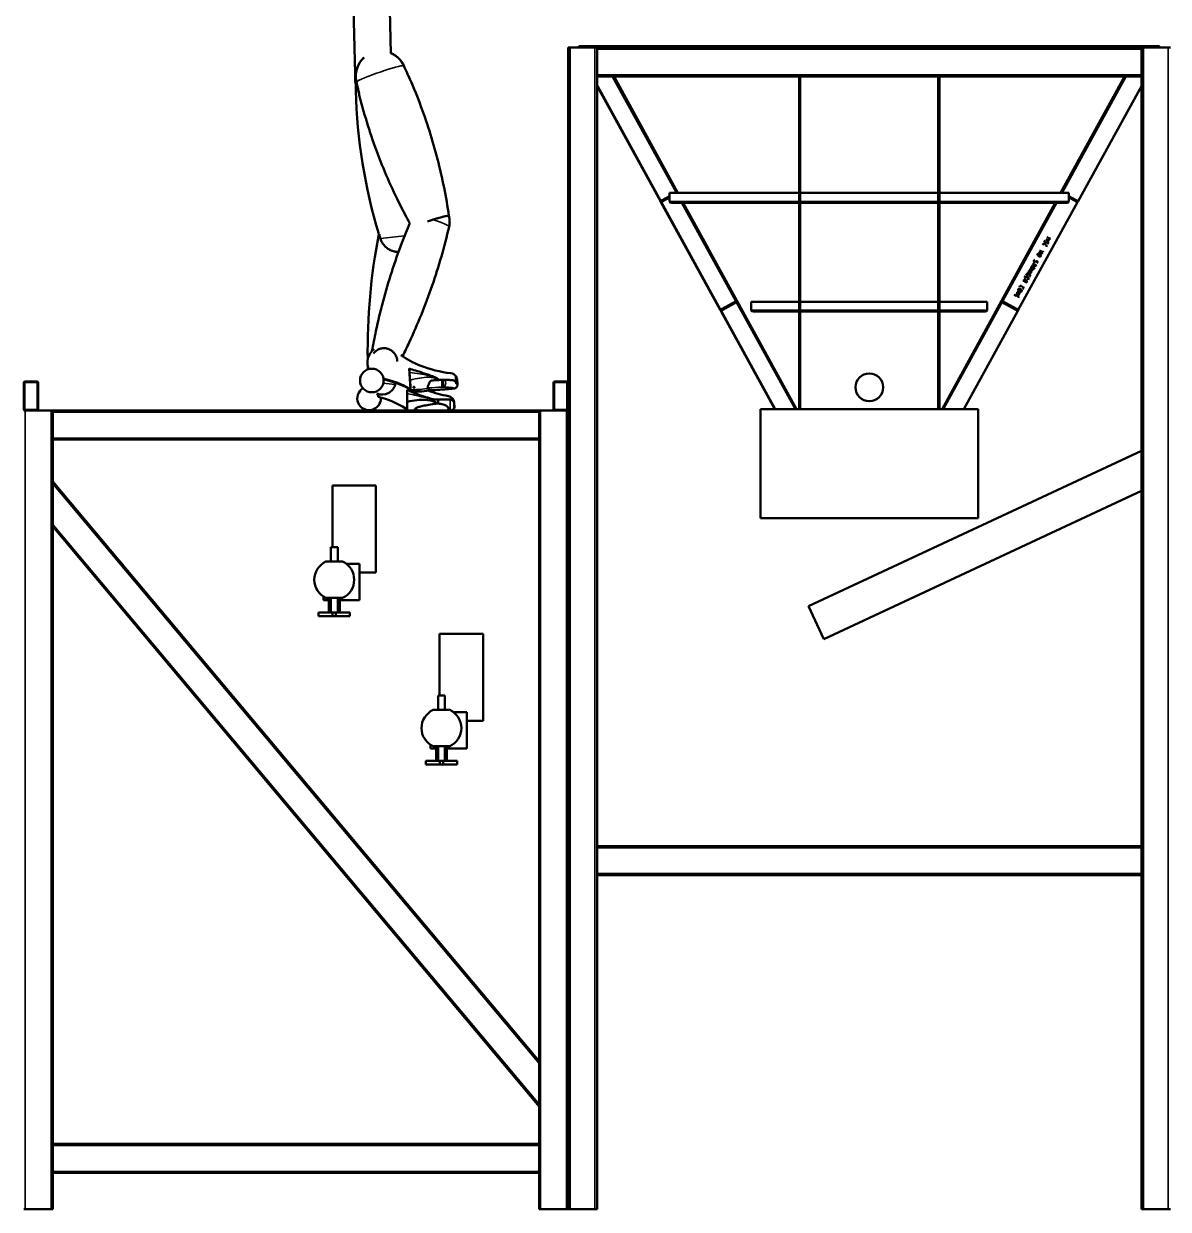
# Model space of a CAD drawing. Header units: millimetres. Extents: x 200 to 14650, y 200 to 10300.
# Drawn here: x 6130 to 9284, y 4145 to 7411 of the extents above; entities that cross this region are included whole.
import ezdxf

# ---------------------------------------------------------------- set-up
doc = ezdxf.new("R2010")
doc.units = ezdxf.units.MM
doc.header["$LTSCALE"] = 50
doc.layers.add('Visible (ISO)', color=7, linetype='Continuous', lineweight=50)
doc.layers.add('Visible Narrow (ISO)', color=7, linetype='Continuous', lineweight=35)

msp = doc.modelspace()

# ---------------------------------------------------------------- linework, layer by layer
at = {"layer": 'Visible (ISO)'}
for p, q in [((7043.3, 7273.6), (7031.8, 7767.5)), ((7131.8, 7769.8), (7142, 7329.3)), ((7707.2, 7349.5), (7660.1, 7349.5)), ((7660.1, 7349.5), (7660.1, 7346.5)), ((7707.2, 7346.5), (7707.2, 7349.5)), ((7707.6, 7346.5), (7707.6, 7349.5)), ((7707.6, 7349.5), (9212.6, 7349.5)), ((9212.6, 7346.5), (9212.6, 7349.5)), ((9213.1, 7349.5), (9213.1, 7346.5)), ((9260.1, 7349.5), (9213.1, 7349.5)), ((9260.1, 7346.5), (9260.1, 7349.5)), ((7630.1, 6421.5), (7630.1, 7345.5)), ((7630.1, 7345.5), (7636.1, 7345.5)), ((7704.1, 7345.5), (7636.1, 7345.5)), ((7660.1, 7346.5), (7707.2, 7346.5)), ((7704.1, 7345.5), (7710.1, 7345.5)), ((7707.6, 7346.5), (9212.6, 7346.5)), ((7707.6, 7346.4), (7707.6, 7345.5)), ((9210.1, 7345.5), (7710.1, 7345.5)), ((7710.1, 7341), (7710.1, 7345.5)), ((7710.1, 7341), (7710.1, 7270)), ((7712.3, 7345.5), (7711.8, 7346.5)), ((7715.6, 7345.5), (7715.6, 7346.5)), ((9204.6, 7345.5), (9204.6, 7346.5)), ((9208.5, 7346.5), (9207.9, 7345.5)), ((9210.1, 7345.5), (9216.1, 7345.5)), ((9210.1, 7341), (9210.1, 7345.5)), ((9210.1, 7341), (9210.1, 7270)), ((9212.6, 7346.4), (9212.6, 7345.5)), ((9213.1, 7346.5), (9260.1, 7346.5)), ((9284.1, 7345.5), (9216.1, 7345.5)), ((9284.1, 7345.5), (9290.1, 7345.5)), ((7043.3, 7273.6), (7044.9, 7273.7)), ((7043.3, 7273.6), (7043.8, 7253.7)), ((7043.3, 7273.6), (7043.8, 7253.7)), ((7043.8, 7253.7), (7044, 7245.2)), ((7043.8, 7253.7), (7045.5, 7253.7)), ((7045.5, 7253.7), (7043.8, 7253.7)), ((7043.8, 7253.7), (7044, 7245.2)), ((7710.1, 7265.5), (7710.1, 7270)), ((7710.1, 5145.5), (7710.1, 7265.5)), ((9210.1, 7265.5), (7710.1, 7265.5)), ((7710.3, 7242.8), (7710.3, 7265.5)), ((7928.5, 6946.2), (7752.9, 7265.5)), ((7756.3, 7265.5), (7932.7, 6944.9)), ((7872.6, 7054), (7756.6, 7265.5)), ((7757.2, 7265.5), (7932.9, 6944.9)), ((8267.1, 7265.5), (8267.1, 7240.9)), ((8270.1, 7240.9), (8270.1, 7265.5)), ((8650.2, 7265.5), (8650.2, 7240.9)), ((8653.2, 7240.9), (8653.2, 7265.5)), ((8987.3, 6944.9), (9163.1, 7265.5)), ((8987.6, 6944.9), (9163.9, 7265.5)), ((9167.3, 7265.5), (8991.8, 6946.2)), ((9163.6, 7265.5), (9047.6, 7054)), ((9210.1, 7265.5), (9210.1, 7270)), ((9210.1, 5145.5), (9210.1, 7265.5)), ((7044, 7245.2), (7045.5, 7245.2)), ((7045.5, 7245.2), (7044, 7245.2)), ((7884.7, 6922.1), (7710.2, 7239.4)), ((7885.5, 6922.6), (7711.1, 7239.9)), ((8267.1, 7238), (8267.1, 7240.9)), ((8267.1, 7238), (8267.1, 6920.8)), ((8270.1, 7240.9), (8270.1, 7238)), ((8270.1, 6920.8), (8270.1, 7238)), ((8650.2, 7238), (8650.2, 7240.9)), ((8650.2, 7238), (8650.2, 6920.8)), ((8653.2, 7240.9), (8653.2, 7238)), ((8653.2, 6920.8), (8653.2, 7238)), ((9210, 7239.4), (9035.6, 6922.1)), ((7889.9, 6925), (7884.7, 6922.1)), ((7889.9, 6925), (7910.1, 6936.1)), ((7891.4, 6922.4), (7889.9, 6925)), ((7910.1, 6932.7), (7891.4, 6922.4)), ((7910.1, 6923.7), (7910.1, 6944.9)), ((7910.1, 6944.9), (7926, 6944.9)), ((7910.1, 6923.7), (7910.1, 6921)), ((7925, 6944.3), (7928.5, 6946.2)), ((7928.5, 6946.2), (7929.5, 6944.3)), ((7929.2, 6944.9), (8267, 6944.9)), ((8267, 6932.3), (8267, 6944.9)), ((8267.1, 6932.3), (8267, 6932.3)), ((8270.1, 6944.9), (8650.1, 6944.9)), ((8270.1, 6944.9), (8270.1, 6932.3)), ((8270.1, 6932.3), (8270.1, 6932.3)), ((8650.1, 6932.3), (8650.1, 6944.9)), ((8650.2, 6932.3), (8650.1, 6932.3)), ((8653.2, 6944.9), (8991, 6944.9)), ((8653.2, 6944.9), (8653.2, 6932.3)), ((8653.2, 6932.3), (8653.2, 6932.3)), ((8990.7, 6944.3), (8991.8, 6946.2)), ((8991.8, 6946.2), (8995.2, 6944.3)), ((8994.3, 6944.9), (9010.1, 6944.9)), ((9010.1, 6944.9), (9010.1, 6923.7)), ((9010.1, 6936.1), (9030.3, 6925)), ((9028.9, 6922.4), (9010.1, 6932.7)), ((9010.1, 6921), (9010.1, 6923.7)), ((9030.3, 6925), (9028.9, 6922.4)), ((9035.6, 6922.1), (9030.3, 6925)), ((7884.7, 6922.1), (7886.1, 6919.5)), ((7886.1, 6919.5), (7891.4, 6922.4)), ((8049.5, 6622.5), (7886.1, 6919.5)), ((8050.4, 6623), (7887, 6920)), ((9004.1, 6920.8), (7916.1, 6920.8)), ((9004.1, 6918.1), (7916.1, 6918.1)), ((8256.7, 6349.5), (7943.9, 6918.1)), ((7947.4, 6918.1), (8016.1, 6793.1)), ((7947.6, 6918.1), (8259.3, 6349.5)), ((8267.1, 6920.8), (8270.1, 6920.8)), ((8267.1, 6918.1), (8267.1, 6621.1)), ((8270.1, 6918.1), (8267.1, 6918.1)), ((8270.1, 6621.1), (8270.1, 6918.1)), ((8650.2, 6920.8), (8653.2, 6920.8)), ((8650.2, 6918.1), (8650.2, 6621.1)), ((8653.2, 6918.1), (8650.2, 6918.1)), ((8653.2, 6621.1), (8653.2, 6918.1)), ((8660.9, 6349.5), (8972.7, 6918.1)), ((8976.3, 6918.1), (8663.5, 6349.5)), ((9034.1, 6919.5), (8870.8, 6622.5)), ((8904.1, 6793.1), (8972.9, 6918.1)), ((9028.9, 6922.4), (9034.1, 6919.5)), ((9034.1, 6919.5), (9035.6, 6922.1)), ((7302, 6881.9), (7301, 6881.5)), ((8937.7, 6801.6), (8938.9, 6803.8)), ((8942.2, 6804.7), (8947.5, 6801.8)), ((8955.8, 6811.8), (8946.2, 6817.1)), ((8946.7, 6807.8), (8949.7, 6809.6)), ((8948.5, 6798.5), (8947.3, 6796.3)), ((8949.7, 6823.5), (8959.4, 6818.2)), ((8959.4, 6818.2), (8952.3, 6818)), ((8952.3, 6818), (8955.8, 6811.8)), ((8936.1, 6776), (8926.5, 6781.3)), ((8939.1, 6781.4), (8929.5, 6786.7)), ((8935.2, 6779.3), (8936.1, 6776)), ((8938.1, 6784.7), (8939.1, 6781.4)), ((8909.4, 6727.4), (8896.8, 6727.3)), ((8896.8, 6727.3), (8906.5, 6722)), ((8899.8, 6732.7), (8909.4, 6727.4)), ((8901.5, 6735.9), (8911.2, 6730.6)), ((8908.8, 6738.9), (8903.3, 6739.1)), ((8906.2, 6744.4), (8910.5, 6742.1)), ((8909, 6739.4), (8910.5, 6742.1)), ((8909.5, 6750.3), (8919.1, 6745)), ((8910.5, 6742.1), (8915.9, 6739.1)), ((8915.9, 6739.1), (8914.4, 6736.5)), ((8917.6, 6754.9), (8920.6, 6756.7)), ((8919.1, 6745), (8917.6, 6742.3)), ((8920.6, 6747.7), (8919.1, 6745)), ((8888.8, 6702.5), (8883.3, 6702.7)), ((8886.3, 6708.1), (8890.5, 6705.7)), ((8888, 6711.3), (8890.4, 6715.6)), ((8889.1, 6703.1), (8890.5, 6705.7)), ((8890.4, 6715.6), (8895.7, 6712.6)), ((8890.5, 6705.7), (8895.9, 6702.8)), ((8893.9, 6722), (8892.1, 6718.8)), ((8892.1, 6718.8), (8897.5, 6715.8)), ((8895.7, 6712.6), (8893.9, 6709.4)), ((8895.9, 6702.8), (8894.4, 6700.1)), ((8895.7, 6712.6), (8900, 6710.3)), ((8902.6, 6720), (8897.2, 6722.9)), ((8897.5, 6715.8), (8898.4, 6717.4)), ((8900, 6710.3), (8897.6, 6706)), ((8901.8, 6713.5), (8903.5, 6716.7)), ((8860.4, 6661), (8862.7, 6665.3)), ((8862.7, 6665.3), (8868.1, 6662.4)), ((8877.1, 6668.6), (8864.5, 6668.5)), ((8864.5, 6668.5), (8874.1, 6663.2)), ((8868.1, 6662.4), (8866.3, 6659.2)), ((8867.4, 6673.9), (8877.1, 6668.6)), ((8868.1, 6662.4), (8872.4, 6660)), ((8871.9, 6675.6), (8876.2, 6673.3)), ((8873.9, 6685.6), (8875.1, 6687.8)), ((8879.1, 6678.6), (8874.8, 6681)), ((8878.4, 6688.7), (8883.7, 6685.8)), ((8884.7, 6682.5), (8883.5, 6680.3)), ((8054.7, 6625.4), (8093.3, 6646.6)), ((8094.7, 6643.9), (8056.2, 6622.7)), ((8267, 6645.2), (8135.1, 6645.2)), ((8135.1, 6645.2), (8135.1, 6624)), ((8267, 6632.7), (8267, 6645.2)), ((8267.1, 6632.7), (8267, 6632.7)), ((8650.1, 6645.2), (8270.1, 6645.2)), ((8270.1, 6645.2), (8270.1, 6632.7)), ((8270.1, 6632.7), (8270.1, 6632.7)), ((8650.1, 6632.7), (8650.1, 6645.2)), ((8650.2, 6632.7), (8650.1, 6632.7)), ((8785.1, 6645.2), (8653.2, 6645.2)), ((8653.2, 6645.2), (8653.2, 6632.7)), ((8653.2, 6632.7), (8653.2, 6632.7)), ((8785.1, 6624), (8785.1, 6645.2)), ((8864.1, 6622.7), (8825.5, 6643.9)), ((8826.9, 6646.6), (8865.5, 6625.4)), ((8872.4, 6660), (8870, 6655.8)), ((8054.7, 6625.4), (8049.5, 6622.5)), ((8049.5, 6622.5), (8050.9, 6619.9)), ((8050.9, 6619.9), (8056.2, 6622.7)), ((8199.6, 6349.5), (8050.9, 6619.9)), ((8200.8, 6349.5), (8051.8, 6620.3)), ((8056.2, 6622.7), (8054.7, 6625.4)), ((8135.1, 6624), (8135.1, 6621.4)), ((8141.1, 6621.1), (8779.1, 6621.1)), ((8141.1, 6618.5), (8779.1, 6618.5)), ((8267.1, 6621.1), (8270.1, 6621.1)), ((8267.1, 6618.5), (8267.1, 6349.5)), ((8270.1, 6618.5), (8267.1, 6618.5)), ((8270.1, 6349.5), (8270.1, 6618.5)), ((8650.2, 6621.1), (8653.2, 6621.1)), ((8650.2, 6618.5), (8650.2, 6349.5)), ((8653.2, 6618.5), (8650.2, 6618.5)), ((8653.2, 6349.5), (8653.2, 6618.5)), ((8869.3, 6619.9), (8720.6, 6349.5)), ((8785.1, 6621.4), (8785.1, 6624)), ((8865.5, 6625.4), (8864.1, 6622.7)), ((8864.1, 6622.7), (8869.3, 6619.9)), ((8870.8, 6622.5), (8865.5, 6625.4)), ((8869.3, 6619.9), (8870.8, 6622.5)), ((7077.4, 6475.6), (7077.4, 6477.1)), ((7192.6, 6460.9), (7196.1, 6404.8)), ((7320.9, 6440.2), (7322.2, 6419.4)), ((6130.1, 6421.5), (6130.1, 6349.5)), ((6132.1, 6349.5), (6132.1, 6421.5)), ((6166.1, 6425.5), (6134.1, 6425.5)), ((6134.1, 6423.5), (6166.1, 6423.5)), ((6168.1, 6421.5), (6168.1, 6349.5)), ((6170.1, 6349.5), (6170.1, 6421.5)), ((7186.8, 6392.7), (7186.8, 6402.9)), ((7196.1, 6404.8), (7196.2, 6403.2)), ((7196.4, 6399.1), (7196.3, 6403)), ((7246.3, 6401.5), (7246.2, 6407.8)), ((7285.9, 6430.3), (7281.7, 6430)), ((7315.5, 6406.2), (7312.6, 6406)), ((7325.2, 6419.9), (7324.6, 6430.1)), ((7325.3, 6421.5), (7325.5, 6417.6)), ((7590.1, 6421.5), (7590.1, 6349.5)), ((7592.1, 6349.5), (7592.1, 6421.5)), ((7626.1, 6425.5), (7594.1, 6425.5)), ((7594.1, 6423.5), (7626.1, 6423.5)), ((7628.1, 6421.5), (7628.1, 6349.5)), ((7630.1, 6349.5), (7630.1, 6421.5)), ((7186.8, 6369.9), (7186.8, 6392.7)), ((7186.8, 6345.5), (7186.8, 6369.9)), ((7271.8, 6375.5), (7271.8, 6375)), ((7271.8, 6375.5), (7306.2, 6375.5)), ((7271.8, 6375), (7271.8, 6364.5)), ((6130.1, 6345.5), (6134.1, 6345.5)), ((6166.1, 6347.5), (6134.1, 6347.5)), ((6134.1, 6345.5), (6166.1, 6345.5)), ((6206.1, 6345.5), (6166.1, 6345.5)), ((6206.1, 6345.5), (6210.1, 6345.5)), ((6210.1, 6345.5), (7550.1, 6345.5)), ((6210.1, 6345.5), (6210.1, 6341.5)), ((6210.1, 6269.5), (6210.1, 6341.5)), ((7316.7, 6363.1), (7316.7, 6367.7)), ((7316.8, 6355.5), (7316.8, 6359.5)), ((7550.1, 6345.5), (7550.1, 6341.5)), ((7554.1, 6345.5), (7550.1, 6345.5)), ((7550.1, 6269.5), (7550.1, 6341.5)), ((7554.1, 6345.5), (7594.1, 6345.5)), ((7626.1, 6347.5), (7594.1, 6347.5)), ((7594.1, 6345.5), (7626.1, 6345.5)), ((7630.1, 6345.5), (7626.1, 6345.5)), ((7630.1, 6345.5), (7630.1, 6349.5)), ((7630.1, 6345.5), (7630.1, 4145.5)), ((8160.1, 6349.5), (8760.1, 6349.5)), ((8160.1, 6049.5), (8160.1, 6349.5)), ((8760.1, 6049.5), (8760.1, 6349.5)), ((6210.1, 6269.5), (6210.1, 6265.5)), ((6210.1, 6265.5), (7550.1, 6265.5)), ((6210.1, 6150.1), (6210.1, 6265.5)), ((7550.1, 6269.5), (7550.1, 6265.5)), ((7550.1, 6265.5), (7550.1, 4553.2)), ((8292.9, 5806.9), (9210.1, 6234.6)), ((6210.1, 6150.1), (7550.1, 4553.2)), ((6210.1, 6143.9), (6210.1, 6150.1)), ((6210.1, 6143.9), (6210.1, 6031.9)), ((7100.8, 6139.5), (6980.8, 6139.5)), ((6980.8, 5969.5), (6980.8, 6139.5)), ((7100.8, 5899.5), (7100.8, 6139.5)), ((8335.1, 5716.2), (9210.1, 6124.2)), ((8160.1, 6049.5), (8760.1, 6049.5)), ((6210.1, 6025.7), (6210.1, 6031.9)), ((6210.1, 6025.7), (7550.1, 4428.7)), ((6210.1, 4325.5), (6210.1, 6025.7)), ((6995.3, 5969.5), (6976.3, 5969.5)), ((6976.3, 5929.5), (6976.3, 5969.5)), ((6995.3, 5929.5), (6995.3, 5969.5)), ((7008.7, 5929.5), (6962.9, 5929.5)), ((7018.8, 5923.5), (7055.8, 5923.5)), ((7055.8, 5823.5), (7055.8, 5923.5)), ((7100.8, 5899.5), (7055.8, 5899.5)), ((6955.8, 5833.4), (6955.8, 5823.5)), ((6955.8, 5823.5), (6976.3, 5823.5)), ((6962.9, 5829.5), (7008.7, 5829.5)), ((6970.8, 5789.5), (6970.8, 5823.5)), ((6976.3, 5789.5), (6976.3, 5829.5)), ((6995.3, 5789.5), (6995.3, 5829.5)), ((6995.3, 5823.5), (7055.8, 5823.5)), ((7000.8, 5789.5), (7000.8, 5823.5)), ((6942.8, 5789.5), (6976.3, 5789.5)), ((6942.8, 5779.5), (6942.8, 5789.5)), ((6976.3, 5789.5), (6995.3, 5789.5)), ((6981.3, 5779.5), (6981.3, 5789.5)), ((6990.3, 5779.5), (6990.3, 5789.5)), ((6995.3, 5789.5), (7028.8, 5789.5)), ((7028.8, 5779.5), (7028.8, 5789.5)), ((8335.1, 5716.2), (8292.9, 5806.9)), ((6942.8, 5779.5), (6981.3, 5779.5)), ((6981.3, 5779.5), (6990.3, 5779.5)), ((6990.3, 5779.5), (7028.8, 5779.5)), ((7396.3, 5730.9), (7276.3, 5730.9)), ((7276.3, 5560.9), (7276.3, 5730.9)), ((7396.3, 5490.9), (7396.3, 5730.9)), ((7290.8, 5560.9), (7271.8, 5560.9)), ((7271.8, 5520.9), (7271.8, 5560.9)), ((7290.8, 5520.9), (7290.8, 5560.9)), ((7304.2, 5520.9), (7258.4, 5520.9)), ((7314.3, 5514.9), (7351.3, 5514.9)), ((7351.3, 5414.9), (7351.3, 5514.9)), ((7396.3, 5490.9), (7351.3, 5490.9)), ((7251.3, 5424.8), (7251.3, 5414.9)), ((7258.4, 5420.9), (7304.2, 5420.9)), ((7271.8, 5380.9), (7271.8, 5420.9)), ((7290.8, 5380.9), (7290.8, 5420.9)), ((7251.3, 5414.9), (7271.8, 5414.9)), ((7266.3, 5380.9), (7266.3, 5414.9)), ((7290.8, 5414.9), (7351.3, 5414.9)), ((7296.3, 5380.9), (7296.3, 5414.9)), ((7238.3, 5380.9), (7271.8, 5380.9)), ((7238.3, 5370.9), (7238.3, 5380.9)), ((7238.3, 5370.9), (7276.8, 5370.9)), ((7271.8, 5380.9), (7290.8, 5380.9)), ((7276.8, 5370.9), (7276.8, 5380.9)), ((7276.8, 5370.9), (7285.8, 5370.9)), ((7285.8, 5370.9), (7285.8, 5380.9)), ((7285.8, 5370.9), (7324.3, 5370.9)), ((7290.8, 5380.9), (7324.3, 5380.9)), ((7324.3, 5370.9), (7324.3, 5380.9)), ((7710.1, 5145.5), (9210.1, 5145.5)), ((7710.1, 5145.5), (7710.1, 5141)), ((7710.1, 5070), (7710.1, 5141)), ((9210.1, 5145.5), (9210.1, 5141)), ((9210.1, 5070), (9210.1, 5141)), ((7710.1, 5070), (7710.1, 5065.5)), ((7710.1, 4145.5), (7710.1, 5065.5)), ((7710.1, 5065.5), (9210.1, 5065.5)), ((9210.1, 5070), (9210.1, 5065.5)), ((9210.1, 4145.5), (9210.1, 5065.5)), ((7550.1, 4553.2), (7550.1, 4547)), ((7550.1, 4435), (7550.1, 4547)), ((7550.1, 4435), (7550.1, 4428.7)), ((7550.1, 4428.7), (7550.1, 4325.5)), ((7550.1, 4325.5), (6210.1, 4325.5)), ((6210.1, 4321.5), (6210.1, 4325.5)), ((6210.1, 4321.5), (6210.1, 4249.5)), ((7550.1, 4321.5), (7550.1, 4325.5)), ((7550.1, 4321.5), (7550.1, 4249.5)), ((6210.1, 4245.5), (6210.1, 4249.5)), ((7550.1, 4245.5), (6210.1, 4245.5)), ((6210.1, 4145.5), (6210.1, 4245.5)), ((7550.1, 4245.5), (7550.1, 4249.5)), ((7550.1, 4245.5), (7550.1, 4145.5)), ((6130.1, 4145.5), (6134.1, 4145.5)), ((6206.1, 4145.5), (6134.1, 4145.5)), ((6206.1, 4145.5), (6210.1, 4145.5)), ((7554.1, 4145.5), (7550.1, 4145.5)), ((7554.1, 4145.5), (7626.1, 4145.5)), ((7630.1, 4145.5), (7626.1, 4145.5)), ((7630.1, 4145.5), (7636.1, 4145.5)), ((7704.1, 4145.5), (7636.1, 4145.5)), ((7704.1, 4145.5), (7710.1, 4145.5)), ((9210.1, 4145.5), (9216.1, 4145.5)), ((9284.1, 4145.5), (9216.1, 4145.5)), ((9284.1, 4145.5), (9290.1, 4145.5))]:
    msp.add_line(p, q, dxfattribs=at)
for centre, radius in [((7089.4, 6428.2), 32.5), ((8460.1, 6409.5), 38.2)]:
    msp.add_circle(centre, radius, dxfattribs=at)
for centre, radius, start, end in [((7707.2, 7344.5), 5, 84.7633, 90), ((9213.1, 7344.5), 5, 90, 95.2367), ((7707.2, 7344.5), 2, 30, 90), ((9213.1, 7344.5), 2, 90, 150), ((7114.7, 7256.8), 70, 182.5637, 188.6432), ((8532.2, 7264.1), 1487.5, 181.4593, 196.8918), ((7715.4, 7242.3), 6, 207.4146, 208.8108), ((7716.3, 7242.8), 6, 180, 208.8108), ((9204.8, 7242.3), 6, 331.1892, 332.5854), ((7251.9, 6864.4), 52, 1.3343, 19.3222), ((7251.9, 6864.4), 52, 346.363, 1.3343), ((8717.9, 6514.5), 1640, 168.8444, 180.9776), ((8941, 6802.6), 2.44, 61.1892, 151.1892), ((8945.3, 6810.1), 2.62, 153.5577, 300.7483), ((8946.9, 6810), 4.1, 117.6067, 162.1519), ((8946.4, 6799.6), 2.44, 331.1892, 61.1892), ((8951, 6807.5), 2.43, 20.8155, 120.4876), ((8948.1, 6808.4), 5.15, 302.9045, 359.4739), ((8917.8, 6757.1), 4.1, 117.6067, 162.1519), ((8925.3, 6775), 1.99, 84.2265, 218.1519), ((8934.6, 6784.6), 15.4, 225.0553, 257.3231), ((8922.2, 6762), 15.4, 45.0553, 77.3231), ((8931.5, 6771.6), 1.98, 263.6011, 38.7773), ((8911.7, 6737.9), 3.05, 151.1892, 331.1892), ((8916.2, 6757.2), 2.62, 153.5577, 300.7483), ((8921.9, 6754.6), 2.43, 20.8155, 120.4876), ((8919, 6755.5), 5.15, 302.9045, 359.4739), ((8891.7, 6701.6), 3.05, 151.1892, 331.1892), ((8896, 6720.8), 2.44, 61.1892, 151.1892), ((8901.4, 6717.9), 2.44, 331.1892, 61.1892), ((8873.3, 6678.3), 3.05, 61.1892, 241.1892), ((8877.2, 6686.6), 2.44, 61.1892, 151.1892), ((8877.6, 6675.9), 3.05, 241.1892, 61.1892), ((8882.6, 6683.7), 2.44, 331.1892, 61.1892), ((8717.9, 6514.5), 1640, 181.6893, 181.9445), ((6134.1, 6421.5), 4, 90, 180), ((6134.1, 6421.5), 2, 90, 180), ((6166.1, 6421.5), 4, 0, 90), ((6166.1, 6421.5), 2, 0, 90), ((7081.8, 6379), 32.5, 121.1779, 4.3468), ((7117.8, 6427), 37.5, 247.9618, 344.355), ((5574.7, 6859.1), 1640, 344.355, 344.531), ((7366.9, 6734.7), 355.8, 249.7881, 259.2442), ((7286.5, 6420.3), 10, 89.5429, 93.6102), ((7594.1, 6421.5), 4, 90, 180), ((7594.1, 6421.5), 2, 90, 180), ((7626.1, 6421.5), 4, 0, 90), ((7626.1, 6421.5), 2, 0, 90), ((7081.8, 6379), 25.6, 9.6643, 31.1147), ((7117.8, 6427), 45, 256.1803, 256.4036), ((7048.4, 6140.2), 250, 57.4508, 76.4036), ((7296.8, 6365.5), 20, 6.2511, 79.2442), ((6134.1, 6349.5), 4, 180, 270), ((6134.1, 6349.5), 2, 180, 270), ((6166.1, 6349.5), 2, 270, 0), ((6166.1, 6349.5), 4, 270, 0), ((7201.8, 6380.5), 35, 237.4508, 244.6401), ((7306.8, 6355.5), 10, 270, 0), ((7594.1, 6349.5), 4, 180, 270), ((7594.1, 6349.5), 2, 180, 270), ((7626.1, 6349.5), 2, 270, 0), ((7626.1, 6349.5), 4, 270, 0), ((6985.8, 5879.5), 55, 114.62, 245.38), ((6985.8, 5879.5), 55, 294.62, 65.38), ((7281.3, 5470.9), 55, 114.62, 245.38), ((7281.3, 5470.9), 55, 294.62, 65.38)]:
    msp.add_arc(centre, radius, start, end, dxfattribs=at)
for centre, major_axis, ratio, start_param, end_param in [((7114.5, 7266.1), (-70, -1.6), 0.996895, 5.425076, 6.627413), ((7114.5, 7266.1), (-69.3, -1.6), 0.996895, 5.413, 6.480528), ((7114.5, 7266.1), (70, 1.6), 0.996895, 0.267688, 1.143638), ((7114.5, 7266.1), (-69.3, -1.6), 0.996895, 3.556166, 4.280509), ((7114.5, 7264.6), (-70, -1.6), 0.996895, 0.132405, 0.374319), ((7916.1, 6923.7), (-6, 0), 0.481919, 0, 1.570796), ((9004.1, 6923.7), (6, 0), 0.481919, 4.712389, 6.283185), ((7916.1, 6921), (-6, 0), 0.481919, 0, 1.570796), ((9004.1, 6921), (6, 0), 0.481919, 4.712389, 6.283185), ((7251.8, 6864.8), (50.1, 17.2), 0.075087, 6.259398, 8.012024), ((7251.8, 6864.8), (49.2, 16.9), 0.075087, 0.000533, 1.401304), ((5830, 6667.5), (1487.1, 34.6), 0.996895, 0.115023, 0.121691), ((7251.9, 6864.4), (52, 1.2), 0.996895, 6.032234, 6.283185), ((7251.9, 6864.4), (52, 1.2), 0.996895, 6.032234, 6.283185), ((8141.1, 6624), (-6, 0), 0.481919, 0, 1.570796), ((8141.1, 6621.4), (-6, 0), 0.481919, 0, 1.570796), ((8779.1, 6624), (6, 0), 0.481919, 4.712389, 6.283185), ((8779.1, 6621.4), (6, 0), 0.481919, 4.712389, 6.283185), ((7122.3, 6478.2), (-45, -1), 0.996895, 5.328247, 6.685862), ((7122.4, 6476.6), (-45, -1), 0.996895, 0, 0.368181), ((7308.9, 6691.3), (238.6, 5.6), 0.996895, 4.064543, 4.315986), ((7351.6, 6800), (355.7, 8.3), 0.996895, 4.315986, 4.564512), ((7195.4, 6415.4), (-2.9, 45.5), 0.003137, 5.593841, 6.252138), ((7195.4, 6415.4), (-2.9, 45.5), 0.003137, 5.012466, 5.593841), ((7304.9, 6428.3), (20, 0.5), 0.996895, 0.617973, 1.422919), ((7071.2, 6188.6), (-249.9, -5.8), 0.996895, 4.184145, 4.486088), ((7071.2, 6187), (249.9, 5.8), 0.996895, 1.042552, 1.343897), ((7209.1, 6437.2), (-35, -0.8), 0.996895, 1.042552, 1.168028), ((7209.1, 6435.6), (35, 0.8), 0.996895, 4.184145, 4.309621), ((7195, 6422.9), (1.3, -20), 0.003137, 0.078763, 1.870874), ((7195.1, 6419), (1.3, -20), 0.003137, 5.619438, 6.361948)]:
    msp.add_ellipse(centre, major_axis=major_axis, ratio=ratio, start_param=start_param, end_param=end_param, dxfattribs=at)
for points, knots in [([(7190.5, 7266.4), (7187.2, 7273.9), (7183.7, 7281.5), (7179.3, 7291.1), (7178.3, 7293.3), (7177.3, 7295.4)], [54.920045, 54.920045, 54.920045, 54.920045, 57.192368, 57.192368, 57.838709, 57.838709, 57.838709, 57.838709]), ([(7044.5, 7264.5), (7044.6, 7263.2), (7044.6, 7261.9), (7044.8, 7259.4), (7044.9, 7258.2), (7045.2, 7256.3), (7045.3, 7255.4), (7045.5, 7254.2), (7045.5, 7253.9), (7045.5, 7253.7), (7045.5, 7253.7), (7045.5, 7253.7)], [1.508966, 1.508966, 1.508966, 1.508966, 1.886205, 1.886205, 2.263444, 2.263444, 2.640688, 2.640688, 3.017932, 3.017932, 3.095778, 3.095778, 3.095778, 3.095778]), ([(7045.5, 7253.3), (7045.5, 7252), (7045.5, 7250.8), (7045.6, 7241.2), (7045.7, 7232.9), (7045.9, 7224.6)], [113.831549, 113.831549, 113.831549, 113.831549, 114.179846, 114.179846, 116.452169, 116.452169, 116.452169, 116.452169]), ([(7046.9, 7251), (7047.4, 7248.7), (7047.9, 7246.4), (7050.3, 7236), (7052.3, 7228), (7054.3, 7220)], [113.533505, 113.533505, 113.533505, 113.533505, 114.179846, 114.179846, 116.452169, 116.452169, 116.452169, 116.452169]), ([(7190.5, 7267.3), (7190.5, 7267.3), (7190.5, 7267.3), (7190.5, 7267.4), (7190.5, 7267.4), (7190.5, 7267.4), (7190.5, 7267.4), (7190.5, 7267.2), (7190.5, 7266.9), (7190.5, 7266.4)], [-1.090404, -1.090404, -1.090404, -1.090404, -1.086534, -1.086534, -0.869583, -0.869583, -0.591906, -0.591906, 0, 0, 0, 0]), ([(7190.5, 7267.4), (7201.4, 7242.9), (7211.7, 7217.9), (7230.9, 7167.3), (7239.8, 7141.8), (7256.2, 7090.2), (7263.7, 7064.2), (7277.1, 7012.1), (7283.1, 6986), (7293.6, 6933.8), (7298.2, 6907.8), (7301.9, 6881.9)], [4.6820295, 4.6820295, 4.6820295, 4.6820295, 4.68615086, 4.68615086, 4.69027222, 4.69027222, 4.69439358, 4.69439358, 4.69851494, 4.69851494, 4.7026363, 4.7026363, 4.7026363, 4.7026363]), ([(7045.9, 7224.6), (7045.8, 7224.9), (7045.7, 7225.1), (7045.4, 7225.6), (7045.3, 7225.9), (7045.2, 7226.1), (7045.2, 7226.2), (7045.2, 7226.2), (7045.2, 7226.2), (7045.2, 7226.2)], [-2.041868, -2.041868, -2.041868, -2.041868, -1.752216, -1.752216, -1.329296, -1.329296, -1.086534, -1.086534, -1.021296, -1.021296, -1.021296, -1.021296]), ([(7054.3, 7220), (7054.1, 7220.1), (7053.9, 7220.3), (7053.5, 7220.6), (7053.4, 7220.7), (7053.3, 7220.7), (7053.2, 7220.7), (7053.2, 7220.6), (7053.2, 7220.5), (7053.2, 7220.5)], [-2.041868, -2.041868, -2.041868, -2.041868, -1.752216, -1.752216, -1.329296, -1.329296, -1.086534, -1.086534, -0.896382, -0.896382, -0.896382, -0.896382]), ([(7193.9, 6861.4), (7185.2, 6877.3), (7176.6, 6893.5), (7156.1, 6934.2), (7144.4, 6959.1), (7122.3, 7009.7), (7111.9, 7035.5), (7092.6, 7087.5), (7083.6, 7113.9), (7067.3, 7167), (7059.9, 7193.7), (7053.2, 7220.5)], [1.53380551, 1.53380551, 1.53380551, 1.53380551, 1.536658, 1.536658, 1.54088944, 1.54088944, 1.54512088, 1.54512088, 1.54935232, 1.54935232, 1.55358376, 1.55358376, 1.55358376, 1.55358376]), ([(7194, 6861.5), (7186.5, 6843.7), (7179.2, 6825.7), (7162.2, 6781.2), (7152.8, 6754.5), (7135.4, 6700.8), (7127.5, 6673.7), (7112.9, 6619.3), (7106.4, 6592), (7096.7, 6546.2), (7093.1, 6527.7), (7089.8, 6509.2)], [9.39230488, 9.39230488, 9.39230488, 9.39230488, 9.39496152, 9.39496152, 9.398811, 9.398811, 9.40266048, 9.40266048, 9.40650996, 9.40650996, 9.40912511, 9.40912511, 9.40912511, 9.40912511]), ([(7163, 6782.5), (7162.1, 6782.5), (7161.2, 6782.5), (7159.2, 6782.6), (7158, 6782.7), (7155.6, 6783), (7154.5, 6783.1), (7151.6, 6783.7), (7149.9, 6784), (7146.4, 6785), (7144.6, 6785.7), (7139.5, 6787.8), (7136.4, 6789.4), (7129.4, 6794.1), (7125.9, 6797.3), (7118.8, 6805.6), (7115.8, 6810.9), (7112, 6821.1), (7110.9, 6826), (7110.6, 6831.2), (7110.6, 6831.5), (7110.5, 6831.8)], [-11.220094, -11.220094, -11.220094, -11.220094, -10.954417, -10.954417, -10.596266, -10.596266, -10.238114, -10.238114, -9.716965, -9.716965, -9.117563, -9.117563, -7.987225, -7.987225, -6.337948, -6.337948, -4.024388, -4.024388, -1.98476, -1.98476, -1.851422, -1.851422, -1.851422, -1.851422]), ([(7174, 6495), (7180.3, 6507.7), (7186.4, 6520.5), (7204.2, 6558.6), (7215.4, 6584.3), (7236.5, 6636.4), (7246.4, 6662.8), (7264.8, 6716.2), (7273.3, 6743.1), (7288.9, 6797.2), (7296, 6824.4), (7302.3, 6851.6)], [6.24609224, 6.24609224, 6.24609224, 6.24609224, 6.24806029, 6.24806029, 6.2519053, 6.2519053, 6.2557503, 6.2557503, 6.2595953, 6.2595953, 6.2634403, 6.2634403, 6.2634403, 6.2634403]), ([(7302.3, 6851.6), (7302.4, 6852), (7302.5, 6852.3), (7302.6, 6852.7), (7302.6, 6852.7), (7302.6, 6852.7)], [-0.1413723, -0.1413723, -0.1413723, -0.1413723, 0, 0, 0.0045309, 0.0045309, 0.0045309, 0.0045309]), ([(7093.7, 6502.3), (7094.4, 6503.3), (7095.2, 6504.2), (7099.1, 6508.3), (7102.6, 6511.2), (7109.7, 6514.8), (7113, 6516), (7118.9, 6517.1), (7121.4, 6517.3), (7125.4, 6517.3), (7126.8, 6517.1), (7129.3, 6516.8), (7130.5, 6516.5), (7132.5, 6516), (7133.3, 6515.8), (7135, 6515.3), (7135.7, 6515), (7137.7, 6514.2), (7138.8, 6513.6), (7141.1, 6512.4), (7142.3, 6511.7), (7145.5, 6509.4), (7147.5, 6507.7), (7151.6, 6503.2), (7153.7, 6500.2), (7157.4, 6493), (7158.8, 6488.5), (7159.6, 6482.9), (7159.7, 6481.6), (7159.8, 6480.3)], [-13.241415, -13.241415, -13.241415, -13.241415, -12.75617, -12.75617, -11.090328, -11.090328, -9.906886, -9.906886, -9.097593, -9.097593, -8.669564, -8.669564, -8.297689, -8.297689, -8.042435, -8.042435, -7.787181, -7.787181, -7.415306, -7.415306, -6.987278, -6.987278, -6.177985, -6.177985, -4.994543, -4.994543, -3.328701, -3.328701, -2.843455, -2.843455, -2.843455, -2.843455]), ([(7196.3, 6459.8), (7208.4, 6456.2), (7221.2, 6452.3), (7238.2, 6446.6), (7242.4, 6445.1), (7251, 6442.1), (7255.3, 6440.4), (7259.1, 6438.9)], [0, 0, 0, 0, 4.039805, 4.039805, 5.378449, 5.378449, 6.819026, 6.819026, 6.819026, 6.819026]), ([(7269.2, 6434), (7268.7, 6434.4), (7267.8, 6435), (7264.1, 6436.9), (7261.7, 6437.9), (7259.3, 6438.9), (7259.2, 6438.9), (7259.1, 6438.9)], [0, 0, 0, 0, 0.1840896, 0.1840896, 0.4468274, 0.4468274, 0.4611918, 0.4611918, 0.4611918, 0.4611918]), ([(7273.5, 6431.4), (7273, 6431.7), (7272.3, 6432), (7270.8, 6433), (7270, 6433.5), (7269.2, 6434)], [0, 0, 0, 0, 0.173012, 0.173012, 0.41076, 0.41076, 0.41076, 0.41076]), ([(7324.6, 6430.4), (7324.5, 6430.7), (7324.4, 6431.1), (7324.2, 6432.1), (7324.1, 6432.8), (7323.3, 6435.4), (7322.5, 6437.4), (7321.2, 6439.7), (7321.1, 6439.9), (7320.9, 6440.2)], [4.000475, 4.000475, 4.000475, 4.000475, 4.190666, 4.190666, 4.599469, 4.599469, 5.835427, 5.835427, 6.014321, 6.014321, 6.014321, 6.014321]), ([(7186.8, 6402.9), (7200.5, 6396.4), (7213.7, 6390.7), (7239.5, 6382), (7246.9, 6379.8), (7254.2, 6377.6), (7256, 6377.1), (7257.9, 6376.5)], [0, 0, 0, 0, 4.540534, 4.540534, 6.76296, 6.76296, 7.175866, 7.175866, 7.175866, 7.175866]), ([(7246.1, 6401.4), (7237.8, 6399), (7229.1, 6398), (7212.5, 6397.6), (7204.4, 6398.1), (7196.4, 6399)], [0, 0, 0, 0, 2.63135, 2.63135, 5.092226, 5.092226, 5.092226, 5.092226]), ([(7204.6, 6410.8), (7204.7, 6410.8), (7204.7, 6410.8), (7204.9, 6410.8), (7204.9, 6410.9), (7205.1, 6410.9), (7205.2, 6410.9), (7205.5, 6410.9), (7205.8, 6410.8), (7206.2, 6410.6), (7206.4, 6410.5), (7206.7, 6410.3), (7206.8, 6410.1), (7207, 6409.9), (7207.1, 6409.7), (7207.2, 6409.5), (7207.2, 6409.3), (7207.2, 6409), (7207.2, 6408.9), (7207, 6408.6), (7206.9, 6408.5), (7206.7, 6408.3), (7206.6, 6408.3), (7206.4, 6408.2), (7206.3, 6408.2), (7206.1, 6408.2), (7206.1, 6408.1), (7205.9, 6408.1), (7205.8, 6408.1), (7205.5, 6408.2), (7205.3, 6408.2), (7205, 6408.3), (7204.8, 6408.4), (7204.5, 6408.6), (7204.3, 6408.7), (7204.1, 6408.9), (7204, 6409), (7203.9, 6409.2), (7203.8, 6409.4), (7203.8, 6409.7), (7203.8, 6409.9), (7203.9, 6410.2), (7204, 6410.4), (7204.3, 6410.6), (7204.4, 6410.7), (7204.5, 6410.7), (7204.6, 6410.8), (7204.6, 6410.8)], [0, 0, 0, 0, 0.028507, 0.028507, 0.057637, 0.057637, 0.098284, 0.098284, 0.18088, 0.18088, 0.247672, 0.247672, 0.304147, 0.304147, 0.35532, 0.35532, 0.409657, 0.409657, 0.479942, 0.479942, 0.57331, 0.57331, 0.62518, 0.62518, 0.661414, 0.661414, 0.694942, 0.694942, 0.735678, 0.735678, 0.802394, 0.802394, 0.870491, 0.870491, 0.923346, 0.923346, 0.972002, 0.972002, 1.026788, 1.026788, 1.10044, 1.10044, 1.199858, 1.199858, 1.251449, 1.251449, 1.269802, 1.269802, 1.269802, 1.269802]), ([(7244.8, 6407.9), (7244.8, 6407.9), (7244.7, 6408), (7244.3, 6408), (7243.9, 6408.1), (7243.5, 6408.6), (7243.4, 6408.9), (7243.4, 6409.8), (7243.5, 6410.5), (7243.9, 6412), (7244.2, 6413.1), (7245.1, 6415.6), (7245.6, 6417), (7246.7, 6419.9), (7247.4, 6421.4), (7249, 6424.1), (7249.8, 6425.3), (7251.5, 6427.1), (7252.4, 6427.7), (7253.7, 6428.3), (7254.2, 6428.5), (7255, 6428.6), (7255.2, 6428.6), (7255.4, 6428.6)], [4.237645, 4.237645, 4.237645, 4.237645, 4.27575, 4.27575, 4.590625, 4.590625, 4.88796, 4.88796, 5.25182, 5.25182, 5.696498, 5.696498, 6.190398, 6.190398, 6.73012, 6.73012, 7.301588, 7.301588, 7.777227, 7.777227, 8.043907, 8.043907, 8.159744, 8.159744, 8.159744, 8.159744]), ([(7306.3, 6405.3), (7301.9, 6404.9), (7297.4, 6404.5), (7288.3, 6403.8), (7283.8, 6403.4), (7274.5, 6402.7), (7269.9, 6402.4), (7260.6, 6401.8), (7256, 6401.5), (7249, 6401.1), (7246.6, 6401), (7244.2, 6400.9)], [4.3866595, 4.3866595, 4.3866595, 4.3866595, 4.4858069, 4.4858069, 4.5849543, 4.5849543, 4.6841017, 4.6841017, 4.7832492, 4.7832492, 4.8340303, 4.8340303, 4.8340303, 4.8340303]), ([(7246.2, 6407.8), (7246.2, 6407.8), (7246.1, 6407.8), (7245.7, 6407.9), (7245.3, 6407.9), (7244.8, 6407.9)], [0, 0, 0, 0, 0.1479093, 0.1479093, 0.3574018, 0.3574018, 0.3574018, 0.3574018]), ([(7246.1, 6401.4), (7246.1, 6401.4), (7246.2, 6401.4), (7246.3, 6401.4), (7246.3, 6401.4), (7246.3, 6401.5)], [4.4662613, 4.4662613, 4.4662613, 4.4662613, 4.4929632, 4.4929632, 4.5941927, 4.5941927, 4.5941927, 4.5941927]), ([(7255.4, 6428.6), (7257.2, 6428.7), (7259, 6428.8), (7262.5, 6429), (7264.2, 6429.1), (7267.8, 6429.3), (7269.5, 6429.4), (7273, 6429.6), (7274.8, 6429.7), (7278.2, 6429.8), (7280, 6429.9), (7281.7, 6430)], [1.6101467, 1.6101467, 1.6101467, 1.6101467, 1.6479352, 1.6479352, 1.6857237, 1.6857237, 1.7235122, 1.7235122, 1.7613007, 1.7613007, 1.7990893, 1.7990893, 1.7990893, 1.7990893]), ([(7274.4, 6429.7), (7274.3, 6429.9), (7274.3, 6430.1), (7273.9, 6430.9), (7273.6, 6431.2), (7273.5, 6431.4)], [0.7574862, 0.7574862, 0.7574862, 0.7574862, 0.812945, 0.812945, 1.0045699, 1.0045699, 1.0045699, 1.0045699]), ([(7281.7, 6430), (7281.8, 6430), (7281.8, 6430), (7282, 6429.8), (7282.1, 6429.6), (7282.3, 6428.9), (7282.5, 6428.3), (7282.8, 6426.6), (7282.9, 6425.6), (7283.2, 6423.4), (7283.3, 6422.1), (7283.4, 6419.6), (7283.5, 6418.3), (7283.5, 6415.9), (7283.5, 6414.8), (7283.4, 6412.9), (7283.4, 6412), (7283.2, 6411), (7283.2, 6410.7), (7283, 6410.3), (7283, 6410.1), (7282.9, 6410.1), (7282.9, 6410.1), (7282.9, 6410.1)], [-3.06871, -3.06871, -3.06871, -3.06871, -2.923797, -2.923797, -2.699899, -2.699899, -2.326857, -2.326857, -1.954348, -1.954348, -1.570446, -1.570446, -1.186544, -1.186544, -0.814036, -0.814036, -0.440994, -0.440994, -0.217095, -0.217095, 0, 0, 0.009311, 0.009311, 0.009311, 0.009311]), ([(7286.6, 6430.3), (7289.1, 6430.3), (7291.4, 6430.2), (7295.9, 6430.1), (7298, 6430), (7301.9, 6429.8), (7303.7, 6429.7), (7307.1, 6429.5), (7308.7, 6429.3), (7311.5, 6428.9), (7312.9, 6428.7), (7314.1, 6428.5)], [2.3042644, 2.3042644, 2.3042644, 2.3042644, 2.4156062, 2.4156062, 2.5269479, 2.5269479, 2.6382896, 2.6382896, 2.7496313, 2.7496313, 2.860973, 2.860973, 2.860973, 2.860973]), ([(7312.6, 6406), (7312.2, 6405.9), (7311.8, 6405.9), (7311.1, 6405.8), (7310.6, 6405.7), (7309.8, 6405.6), (7309.4, 6405.6), (7308.5, 6405.5), (7308.1, 6405.4), (7307.2, 6405.4), (7306.7, 6405.3), (7306.3, 6405.3)], [3.9253118, 3.9253118, 3.9253118, 3.9253118, 4.0166879, 4.0166879, 4.1091808, 4.1091808, 4.2016737, 4.2016737, 4.2941666, 4.2941666, 4.3866595, 4.3866595, 4.3866595, 4.3866595]), ([(7312.4, 6406), (7312.4, 6406), (7312.4, 6406), (7312.4, 6406), (7312.5, 6406), (7312.6, 6406)], [-2.1836621, -2.1836621, -2.1836621, -2.1836621, -2.1806651, -2.1806651, -2.0646246, -2.0646246, -2.0646246, -2.0646246]), ([(7322.2, 6419.4), (7322.2, 6420), (7322.1, 6420.6), (7321.7, 6421.9), (7321.5, 6422.5), (7320.9, 6423.6), (7320.6, 6424.2), (7319.7, 6425.3), (7319.3, 6425.8), (7318.3, 6426.6), (7317.7, 6427), (7316.5, 6427.7), (7315.9, 6428), (7314.9, 6428.3), (7314.5, 6428.4), (7314.1, 6428.5)], [0, 0, 0, 0, 0.182965, 0.182965, 0.36593, 0.36593, 0.552121, 0.552121, 0.738313, 0.738313, 0.928959, 0.928959, 1.119605, 1.119605, 1.236881, 1.236881, 1.236881, 1.236881]), ([(7321, 6408.2), (7320.8, 6408), (7320.5, 6407.8), (7319.9, 6407.4), (7319.5, 6407.3), (7318.8, 6406.9), (7318.5, 6406.8), (7317.7, 6406.5), (7317.3, 6406.4), (7316.4, 6406.3), (7316, 6406.2), (7315.5, 6406.2)], [0, 0, 0, 0, 0.00793004, 0.00793004, 0.01586008, 0.01586008, 0.02379013, 0.02379013, 0.03172017, 0.03172017, 0.03965021, 0.03965021, 0.03965021, 0.03965021]), ([(7325.5, 6417.6), (7325.6, 6416.6), (7325.5, 6415.5), (7325, 6413.6), (7324.7, 6412.8), (7324, 6411.4), (7323.6, 6410.8), (7322.8, 6409.8), (7322.4, 6409.4), (7321.7, 6408.7), (7321.3, 6408.5), (7321, 6408.2)], [3.1384461, 3.1384461, 3.1384461, 3.1384461, 3.1619826, 3.1619826, 3.1855191, 3.1855191, 3.2090556, 3.2090556, 3.2325921, 3.2325921, 3.2561286, 3.2561286, 3.2561286, 3.2561286]), ([(7324.6, 6430.1), (7324.6, 6430.2), (7324.6, 6430.2), (7324.6, 6430.3), (7324.6, 6430.3), (7324.6, 6430.4)], [0.40845687, 0.40845687, 0.40845687, 0.40845687, 0.43369941, 0.43369941, 0.45763322, 0.45763322, 0.45763322, 0.45763322]), ([(7325, 6423.9), (7325, 6423.7), (7325.1, 6423.6), (7325.1, 6423.3), (7325.1, 6423.1), (7325.1, 6422.8), (7325.2, 6422.6), (7325.2, 6422.3), (7325.2, 6422.1), (7325.2, 6421.8), (7325.2, 6421.7), (7325.3, 6421.5)], [0, 0, 0, 0, 0.0782894, 0.0782894, 0.1565788, 0.1565788, 0.2348683, 0.2348683, 0.3131577, 0.3131577, 0.3914471, 0.3914471, 0.3914471, 0.3914471]), ([(7253.4, 6377), (7253.4, 6377), (7253.4, 6377), (7253.4, 6377), (7253.4, 6377), (7253.6, 6377), (7253.7, 6376.9), (7253.9, 6376.9), (7254.1, 6376.9), (7254.5, 6376.8), (7254.8, 6376.8), (7255.6, 6376.7), (7256.2, 6376.6), (7257.8, 6376.5), (7258.9, 6376.4), (7262.8, 6376.1), (7265.7, 6375.9), (7269.6, 6375.6), (7270.7, 6375.5), (7271.8, 6375.5)], [0.966492, 0.966492, 0.966492, 0.966492, 0.979346, 0.979346, 1.03222, 1.03222, 1.087933, 1.087933, 1.160136, 1.160136, 1.266944, 1.266944, 1.446007, 1.446007, 1.793333, 1.793333, 2.656293, 2.656293, 2.998952, 2.998952, 2.998952, 2.998952]), ([(7260.1, 6370.3), (7261.8, 6369.7), (7263.5, 6369), (7266.3, 6367.7), (7267.5, 6367.1), (7269.2, 6366.3), (7269.6, 6366), (7270.2, 6365.7), (7270.4, 6365.6), (7270.8, 6365.4), (7270.8, 6365.4), (7271, 6365.3), (7271, 6365.3), (7271.1, 6365.3), (7271.2, 6365.2), (7271.3, 6365.2), (7271.3, 6365.2), (7271.4, 6365.2), (7271.4, 6365.2), (7271.5, 6365.2)], [0, 0, 0, 0, 0.552841, 0.552841, 0.967399, 0.967399, 1.107219, 1.107219, 1.186725, 1.186725, 1.21451, 1.21451, 1.239275, 1.239275, 1.260885, 1.260885, 1.296211, 1.296211, 1.333265, 1.333265, 1.333265, 1.333265]), ([(7306.2, 6375.5), (7307.3, 6375.5), (7308.4, 6375.3), (7310.4, 6374.6), (7311.2, 6374.2), (7312.8, 6373.1), (7313.4, 6372.5), (7314.6, 6371.1), (7315, 6370.5), (7315.7, 6369), (7315.9, 6368.5), (7316.1, 6367.5), (7316.2, 6367.1), (7316.3, 6366.5), (7316.4, 6366.2), (7316.4, 6365.8), (7316.4, 6365.7), (7316.5, 6365.5)], [1.5784819, 1.5784819, 1.5784819, 1.5784819, 1.5970394, 1.5970394, 1.6167827, 1.6167827, 1.6418755, 1.6418755, 1.6793101, 1.6793101, 1.7407934, 1.7407934, 1.8054148, 1.8054148, 1.8700362, 1.8700362, 1.9015891, 1.9015891, 1.9015891, 1.9015891]), ([(7270.9, 6365.1), (7267, 6364.7), (7262.3, 6363.9), (7249.5, 6361.6), (7242.6, 6360.5), (7232.7, 6358.8), (7227.9, 6357.9), (7220.3, 6356), (7217.1, 6355), (7212, 6352.8), (7210.5, 6351.9), (7208.9, 6350.7), (7208.4, 6350.3), (7208, 6349.7), (7207.8, 6349.4), (7207.7, 6349.1), (7207.7, 6348.9), (7207.7, 6348.6), (7207.8, 6348.5), (7208, 6348.2), (7208.1, 6348.1), (7208.6, 6347.8), (7208.9, 6347.6), (7211.4, 6346.8), (7215.3, 6346.3), (7222.9, 6345.7), (7226.1, 6345.5), (7229.6, 6345.5), (7230, 6345.5), (7230.3, 6345.5)], [0.104312, 0.104312, 0.104312, 0.104312, 1.425224, 1.425224, 3.061813, 3.061813, 4.478245, 4.478245, 5.48068, 5.48068, 6.237973, 6.237973, 6.667341, 6.667341, 6.897908, 6.897908, 7.042118, 7.042118, 7.171659, 7.171659, 7.328415, 7.328415, 7.57656, 7.57656, 8.797146, 8.797146, 9.683056, 9.683056, 9.784965, 9.784965, 9.784965, 9.784965]), ([(7299.8, 6354.2), (7298.8, 6355.2), (7297.8, 6356.1), (7295.5, 6357.9), (7294.4, 6358.6), (7291.3, 6360.4), (7289, 6361.4), (7281.6, 6363.5), (7276.8, 6364.2), (7271.8, 6364.5)], [-4.028733, -4.028733, -4.028733, -4.028733, -3.276748, -3.276748, -2.561805, -2.561805, -1.496631, -1.496631, 0, 0, 0, 0]), ([(7303, 6345.5), (7303, 6345.5), (7303, 6345.5), (7303.2, 6345.5), (7303.4, 6345.6), (7303.6, 6346.3), (7303.6, 6346.9), (7303.2, 6348.5), (7302.8, 6349.5), (7301.7, 6351.7), (7301, 6352.8), (7299.9, 6354), (7299.9, 6354.1), (7299.8, 6354.2)], [-2.183662, -2.183662, -2.183662, -2.183662, -2.180665, -2.180665, -1.79977, -1.79977, -1.353011, -1.353011, -0.89439, -0.89439, -0.435719, -0.435719, -0.394872, -0.394872, -0.394872, -0.394872]), ([(7316.5, 6365.5), (7316.5, 6365.3), (7316.5, 6365.1), (7316.5, 6364.6), (7316.6, 6364.3), (7316.6, 6363.9), (7316.6, 6363.6), (7316.7, 6363.1), (7316.7, 6362.9), (7316.7, 6362.4), (7316.7, 6362.2), (7316.7, 6361.9)], [1.49071075, 1.49071075, 1.49071075, 1.49071075, 1.49986938, 1.49986938, 1.509028, 1.509028, 1.51818663, 1.51818663, 1.52734526, 1.52734526, 1.53650389, 1.53650389, 1.53650389, 1.53650389]), ([(7316.7, 6361.9), (7316.7, 6361.8), (7316.7, 6361.6), (7316.8, 6361.3), (7316.8, 6361.1), (7316.8, 6360.8), (7316.8, 6360.6), (7316.8, 6360.3), (7316.8, 6360.1), (7316.8, 6359.8), (7316.8, 6359.7), (7316.8, 6359.5)], [0, 0, 0, 0, 0.0719507, 0.0719507, 0.1439014, 0.1439014, 0.2158521, 0.2158521, 0.2878028, 0.2878028, 0.3597535, 0.3597535, 0.3597535, 0.3597535])]:
    msp.add_open_spline(points, degree=3, knots=knots, dxfattribs=at)
for points in [[(7053.8, 7220.4), (7052.2, 7226.7), (7050.7, 7233.1), (7049.2, 7239.5)], [(7196.3, 6459.8), (7195, 6460.2), (7193.8, 6460.5), (7192.6, 6460.9)], [(7325, 6424.5), (7325, 6424.3), (7325, 6424.1), (7325, 6423.9)], [(7186.8, 6369.9), (7206.1, 6373.9), (7222.8, 6375.5), (7236.8, 6374.7)], [(7236.8, 6374.7), (7245.6, 6374.2), (7253.4, 6372.7), (7260.1, 6370.3)], [(7269.5, 6366), (7270.3, 6365.5), (7271, 6365), (7271.8, 6364.5)]]:
    msp.add_open_spline(points, degree=3, dxfattribs=at)
at = {"layer": 'Visible Narrow (ISO)'}
for p, q in [((7636.1, 4145.5), (7636.1, 7345.5)), ((7704.1, 4145.5), (7704.1, 7345.5)), ((7709, 7345.5), (7710.8, 7346.5)), ((9210.1, 7341), (7710.1, 7341)), ((9209.4, 7346.5), (9211.3, 7345.5)), ((9216.1, 4145.5), (9216.1, 7345.5)), ((9284.1, 4145.5), (9284.1, 7345.5)), ((9210.1, 7270), (7710.1, 7270)), ((8270.1, 7240.9), (8267.1, 7240.9)), ((8267.1, 7238), (8270.1, 7238)), ((8653.2, 7240.9), (8650.2, 7240.9)), ((8650.2, 7238), (8653.2, 7238)), ((7916.1, 6918.1), (7916.1, 6920.8)), ((9004.1, 6920.8), (9004.1, 6918.1)), ((7179.7, 6826.5), (7112.9, 6819)), ((8141.1, 6618.5), (8141.1, 6621.1)), ((8779.1, 6621.1), (8779.1, 6618.5)), ((7121, 6420.5), (7153.9, 6416.9)), ((7192.2, 6406.7), (7192.2, 6405.1)), ((7282.9, 6410.1), (7287.2, 6410.3)), ((7312.4, 6406), (7315.6, 6406.2)), ((6134.1, 4145.5), (6134.1, 6345.5)), ((6206.1, 4145.5), (6206.1, 6345.5)), ((6210.1, 6341.5), (7550.1, 6341.5)), ((7316.2, 6355.5), (7316.8, 6355.5)), ((7554.1, 6345.5), (7554.1, 4145.5)), ((7626.1, 6345.5), (7626.1, 4145.5)), ((6210.1, 6269.5), (7550.1, 6269.5)), ((6210.1, 6143.9), (7550.1, 4547)), ((6210.1, 6031.9), (7550.1, 4435)), ((7710.1, 5141), (9210.1, 5141)), ((7710.1, 5070), (9210.1, 5070)), ((7550.1, 4321.5), (6210.1, 4321.5)), ((7550.1, 4249.5), (6210.1, 4249.5))]:
    msp.add_line(p, q, dxfattribs=at)
for centre, major_axis, ratio, start_param, end_param in [((7112.1, 7272.4), (-65.8, -22.6), 0.075087, 3.261991, 6.115212), ((7253.5, 6869), (49.1, -16.4), 0.074113, 0.026682, 1.485513), ((7261, 6412.9), (139.7, 8.9), 0.078681, 4.588039, 5.034972), ((7251.4, 6397.3), (-139.7, -8.9), 0.078681, 4.480289, 4.754406), ((7286.5, 6420.3), (0.63, -9.98), 0.003137, 0.078763, 3.141593), ((7286.5, 6420.3), (-0.08, -10), 0.669701, 0.106148, 3.141593), ((7228.8, 6401.5), (87.3, 5.5), 0.078681, 6.165503, 7.117367), ((7301.2, 6406.1), (15, 0.9), 0.078681, 5.034972, 5.550311), ((7305.4, 6415.2), (0.89, -9.96), 0.316034, 6.200159, 6.283185), ((7315, 6416.2), (6.06, -7.96), 0.990005, 5.691351, 6.283185), ((7228.2, 6411.5), (97.3, 6.2), 0.078681, 0, 0.25616), ((7315.1, 6422.7), (9.93, 1.19), 0.844321, 0, 0.050025), ((7296.6, 6355.5), (0, -10), 0.32, 0, 1.438097), ((7306.2, 6355.5), (0, -10), 0.993448, 0, 1.570796), ((7306.5, 6364.5), (9.94, 1.06), 0.798356, 6.149942, 6.283185), ((7219.3, 6359.2), (97.5, 0), 0.673077, 0.034292, 0.080086), ((7306.7, 6361.5), (9.99, 0.46), 0.799699, 6.22605, 6.283185)]:
    msp.add_ellipse(centre, major_axis=major_axis, ratio=ratio, start_param=start_param, end_param=end_param, dxfattribs=at)
for points, knots in [([(7193.3, 6450.5), (7212.8, 6448.4), (7229.7, 6445.7), (7253.6, 6439.8), (7262, 6437.1), (7269.2, 6434)], [0, 0, 0, 0, 0.4927281, 0.4927281, 0.8245196, 0.8245196, 0.8245196, 0.8245196]), ([(7194.7, 6428.8), (7213.8, 6434.5), (7230.3, 6437.3), (7255.7, 6437.1), (7265.4, 6435.2), (7273.5, 6431.4)], [0, 0, 0, 0, 0.4927281, 0.4927281, 0.8907647, 0.8907647, 0.8907647, 0.8907647]), ([(7325.3, 6421.5), (7325.3, 6421.2), (7325.3, 6421), (7325.3, 6420.5), (7325.3, 6420.2), (7325.2, 6419.9)], [0.3914471, 0.3914471, 0.3914471, 0.3914471, 0.5707444, 0.5707444, 0.8565936, 0.8565936, 0.8565936, 0.8565936]), ([(7186.8, 6392.7), (7206.1, 6388.3), (7222.8, 6384.5), (7243.4, 6379.6), (7249.4, 6378.1), (7254.8, 6376.8)], [0, 0, 0, 0, 0.4927281, 0.4927281, 0.7243182, 0.7243182, 0.7243182, 0.7243182]), ([(7306.2, 6375.5), (7306.1, 6375.5), (7306.1, 6375.1), (7305.9, 6373.6), (7305.8, 6372.2), (7305.6, 6368.4), (7305.5, 6366.1), (7305.5, 6361.4), (7305.5, 6359.1), (7305.5, 6354.9), (7305.6, 6353), (7305.7, 6349.7), (7305.8, 6348.4), (7306, 6346.6), (7306, 6346.1), (7306.1, 6345.6), (7306.2, 6345.5), (7306.2, 6345.5)], [-1.578482, -1.578482, -1.578482, -1.578482, -1.3917, -1.3917, -1.148054, -1.148054, -0.89457, -0.89457, -0.670881, -0.670881, -0.461276, -0.461276, -0.256265, -0.256265, -0.098563, -0.098563, 0, 0, 0, 0]), ([(7316.2, 6355.5), (7316.1, 6355.5), (7316.1, 6355.5), (7315.9, 6355.7), (7315.9, 6355.9), (7315.7, 6356.4), (7315.6, 6356.9), (7315.5, 6358), (7315.4, 6358.6), (7315.3, 6360), (7315.3, 6360.8), (7315.4, 6362.4), (7315.5, 6363.1), (7315.7, 6364.4), (7315.8, 6364.9), (7316, 6365.5), (7316.2, 6365.6), (7316.4, 6365.2), (7316.4, 6364.9), (7316.5, 6364.5)], [0, 0, 0, 0, 0.098563, 0.098563, 0.256265, 0.256265, 0.461276, 0.461276, 0.670881, 0.670881, 0.89457, 0.89457, 1.148054, 1.148054, 1.3917, 1.3917, 1.674413, 1.674413, 1.901589, 1.901589, 1.901589, 1.901589])]:
    msp.add_open_spline(points, degree=3, knots=knots, dxfattribs=at)
for points in [[(7196.3, 6403), (7215.7, 6402.6), (7232.3, 6404.2), (7246.2, 6407.8)], [(7196.4, 6399.1), (7215.9, 6396.8), (7232.5, 6397.6), (7246.3, 6401.5)], [(7315.5, 6406.2), (7315.6, 6406.2), (7315.6, 6406.2), (7315.6, 6406.2)], [(7316.7, 6361.5), (7316.8, 6360.8), (7316.8, 6360.1), (7316.8, 6359.5)]]:
    msp.add_open_spline(points, degree=3, dxfattribs=at)

doc.saveas('drawing.dxf')
